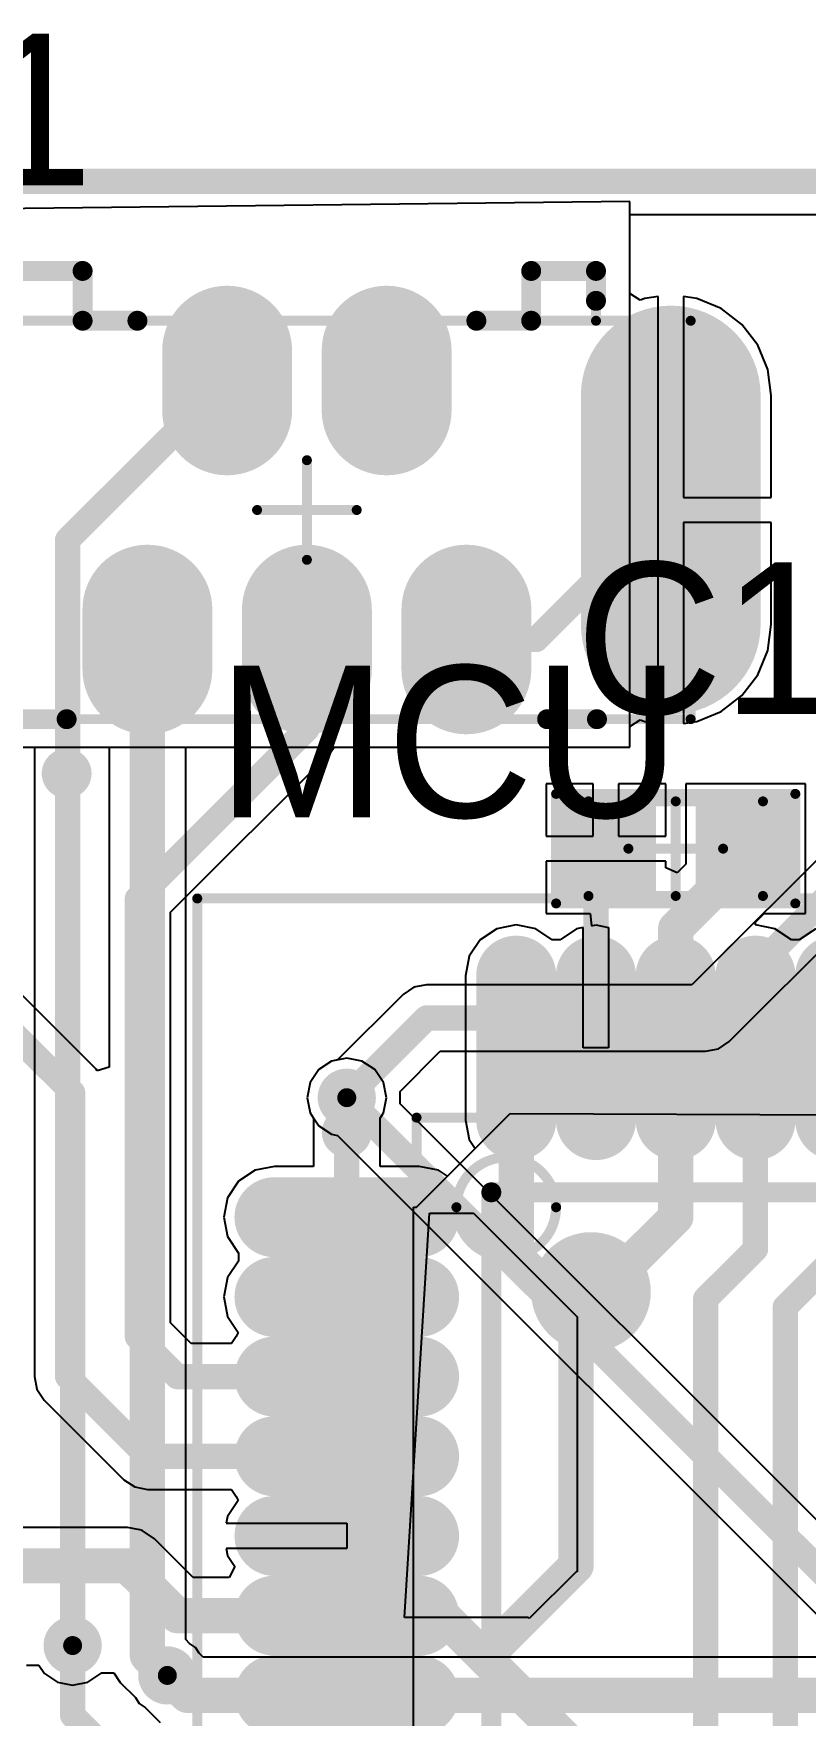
# Model space of a CAD drawing. Extents: x 2.14 to 5.34, y 1.83 to 4.04.
# Drawn here: x 3.215 to 3.52, y 3.161 to 3.826 of the extents above; entities that cross this region are included whole.
import ezdxf

# ---------------------------------------------------------------- set-up
doc = ezdxf.new("R2010")
doc.units = 0
for name, color, linetype in [('BOTTOMLAYER', 5, 'CONTINUOUS'), ('BOTTOMSOLDER', 6, 'CONTINUOUS'), ('KEEPOUTLAYER', 6, 'CONTINUOUS'), ('MECHANICAL13', 56, 'CONTINUOUS'), ('MECHANICAL15', 56, 'CONTINUOUS'), ('MULTILAYER', 9, 'CONTINUOUS'), ('PADHOLELAYER', 156, 'CONTINUOUS'), ('TOPLAYER', 1, 'CONTINUOUS'), ('TOPOVERLAY', 2, 'CONTINUOUS'), ('TOPPASTE', 8, 'CONTINUOUS'), ('TOPSOLDER', 216, 'CONTINUOUS'), ('VIAHOLELAYER', 16, 'CONTINUOUS')]:
    doc.layers.add(name, color=color, linetype=linetype)

msp = doc.modelspace()

# ---------------------------------------------------------------- linework, layer by layer
at = {"layer": 'BOTTOMLAYER'}
for p, q in [((3.450394, 3.723427), (3.450394, 3.75459)), ((3.450394, 3.75459), (3.959772, 3.75459)), ((3.454486, 3.720693), (3.450394, 3.723427)), ((3.456257, 3.721426), (3.454486, 3.720693)), ((3.461535, 3.722121), (3.456257, 3.721426)), ((3.461535, 3.637784), (3.461535, 3.722121)), ((3.476812, 3.721426), (3.471535, 3.722121)), ((3.471535, 3.722121), (3.471535, 3.642794)), ((3.486389, 3.717459), (3.476812, 3.721426)), ((3.494614, 3.711149), (3.486389, 3.717459)), ((3.500924, 3.702925), (3.494614, 3.711149)), ((3.504891, 3.693347), (3.500924, 3.702925)), ((3.506244, 3.68307), (3.504891, 3.693347)), ((3.506244, 3.642794), (3.506244, 3.68307)), ((3.471535, 3.642794), (3.506244, 3.642794)), ((3.461535, 3.553467), (3.461535, 3.637784)), ((3.506244, 3.632794), (3.471535, 3.632794)), ((3.471535, 3.632794), (3.471535, 3.553467)), ((3.506244, 3.592519), (3.506244, 3.632794)), ((3.624577, 3.599833), (3.474878, 3.450134)), ((3.504891, 3.582241), (3.506244, 3.592519)), ((3.489597, 3.427726), (3.639295, 3.577425)), ((3.500924, 3.572664), (3.504891, 3.582241)), ((3.494614, 3.56444), (3.500924, 3.572664)), ((3.486389, 3.558129), (3.494614, 3.56444)), ((3.476812, 3.554162), (3.486389, 3.558129)), ((3.450394, 3.552162), (3.454486, 3.554896)), ((3.450394, 3.544094), (3.450394, 3.552162)), ((3.454486, 3.554896), (3.456257, 3.554162)), ((3.456257, 3.554162), (3.461535, 3.553467)), ((3.471535, 3.553467), (3.476812, 3.554162)), ((3.188976, 3.544094), (3.244709, 3.544094)), ((3.244709, 3.544094), (3.244709, 3.417587)), ((3.274976, 3.191308), (3.274976, 3.544094)), ((3.274976, 3.544094), (3.450394, 3.544094)), ((3.239597, 3.416762), (3.190384, 3.465974)), ((3.370079, 3.450134), (3.365056, 3.449135)), ((3.474878, 3.450134), (3.370079, 3.450134)), ((3.360797, 3.446289), (3.334978, 3.42047)), ((3.365056, 3.449135), (3.360797, 3.446289)), ((3.359607, 3.407972), (3.375516, 3.423882)), ((3.375516, 3.423882), (3.480315, 3.423882)), ((3.480315, 3.423882), (3.485338, 3.424881)), ((3.485338, 3.424881), (3.489597, 3.427726)), ((3.489597, 3.427726), (3.489597, 3.427726)), ((3.489597, 3.427726), (3.489597, 3.427726)), ((3.24, 3.416158), (3.239597, 3.416762)), ((3.244709, 3.417587), (3.24, 3.416158)), ((3.327499, 3.416596), (3.324101, 3.41151)), ((3.332584, 3.419994), (3.327499, 3.416596)), ((3.334978, 3.42047), (3.332584, 3.419994)), ((3.324101, 3.41151), (3.322907, 3.405512)), ((3.322907, 3.405512), (3.324101, 3.399513)), ((3.359607, 3.403051), (3.359607, 3.407972)), ((3.324101, 3.399513), (3.327499, 3.394428)), ((3.550849, 3.211808), (3.359607, 3.403051)), ((3.327499, 3.394428), (3.332584, 3.39103)), ((3.332584, 3.39103), (3.334978, 3.390554)), ((3.334978, 3.390554), (3.532286, 3.193245)), ((3.276491, 3.189792), (3.274976, 3.191308)), ((3.278801, 3.188249), (3.276491, 3.189792)), ((3.280344, 3.18594), (3.278801, 3.188249)), ((3.281859, 3.184425), (3.280344, 3.18594)), ((3.37125, 3.184425), (3.281859, 3.184425)), ((3.371257, 3.184426), (3.37125, 3.184425)), ((3.371258, 3.184426), (3.371257, 3.184426)), ((3.393699, 3.184426), (3.371258, 3.184426)), ((3.393706, 3.184425), (3.393699, 3.184426)), ((3.393699, 3.184426), (3.393699, 3.184426)), ((3.531837, 3.184425), (3.393706, 3.184425)), ((3.212106, 3.18119), (3.217028, 3.18119)), ((3.217028, 3.18119), (3.219231, 3.177892)), ((3.219231, 3.177892), (3.224317, 3.174494)), ((3.236314, 3.174494), (3.241399, 3.177892)), ((3.241399, 3.177892), (3.241623, 3.178227)), ((3.241623, 3.178227), (3.246544, 3.178227)), ((3.246544, 3.178227), (3.249142, 3.174338)), ((3.224317, 3.174494), (3.230315, 3.173301)), ((3.230315, 3.173301), (3.236314, 3.174494)), ((3.249142, 3.174338), (3.249142, 3.174338)), ((3.249142, 3.174338), (3.249142, 3.174338)), ((3.249142, 3.174338), (3.249142, 3.174338)), ((3.249142, 3.174338), (3.249142, 3.174338)), ((3.249142, 3.174338), (3.255089, 3.168391)), ((3.255089, 3.168391), (3.256632, 3.166081)), ((3.256632, 3.166081), (3.258942, 3.164538)), ((3.258942, 3.164538), (3.264889, 3.158591))]:
    msp.add_line(p, q, dxfattribs=at)
for points, const_width in [([(3.291339, 3.700787), (3.291339, 3.677165)], 0.043307), ([(3.354331, 3.700787), (3.354331, 3.677165)], 0.043307), ([(3.466535, 3.68307), (3.466535, 3.592519)], 0.062992), ([(3.413386, 3.586614), (3.464567, 3.637795)], 0.01), ([(3.259843, 3.598425), (3.259843, 3.574803)], 0.043307), ([(3.322835, 3.598425), (3.322835, 3.574803)], 0.043307), ([(3.385827, 3.598425), (3.385827, 3.574803)], 0.043307), ([(3.259843, 3.185039), (3.259843, 3.586614)], 0.013937), ([(3.385827, 3.586614), (3.413386, 3.586614)], 0.01), ([(3.480315, 3.437008), (3.633858, 3.590551)], 0.01), ([(3.181102, 3.456693), (3.230315, 3.40748)], 0.01), ([(3.34252, 3.409449), (3.370079, 3.437008)], 0.01), ([(3.370079, 3.437008), (3.480315, 3.437008)], 0.01), ([(3.230315, 3.188976), (3.230315, 3.40748)], 0.01), ([(3.338583, 3.405512), (3.547244, 3.19685)], 0.01), ([(3.259843, 3.185039), (3.275591, 3.169291)], 0.013937), ([(3.27559, 3.169291), (3.393701, 3.169291)], 0.013937), ([(3.275591, 3.169291), (3.371256, 3.169291)], 0.013937), ([(3.371256, 3.169291), (3.371257, 3.169293)], 0.013937), ([(3.371257, 3.169293), (3.393699, 3.169293)], 0.013937), ([(3.393699, 3.169293), (3.393701, 3.169291)], 0.013937), ([(3.393701, 3.169291), (4.141732, 3.169291)], 0.013937)]:
    msp.add_lwpolyline(points, dxfattribs=dict(at, const_width=const_width))
for points, const_width in [([(3.280512, 3.700787, 1), (3.302165, 3.700787, 1)], 0.021653), ([(3.343504, 3.700787, 1), (3.365157, 3.700787, 1)], 0.021653), ([(3.450787, 3.68307, 1), (3.482283, 3.68307, 1)], 0.031496), ([(3.280512, 3.677165, 1), (3.302165, 3.677165, 1)], 0.021653), ([(3.343504, 3.677165, 1), (3.365157, 3.677165, 1)], 0.021653), ([(3.462067, 3.637795, 1), (3.467067, 3.637795, 1)], 0.005), ([(3.450787, 3.592519, 1), (3.482283, 3.592519, 1)], 0.031496), ([(3.249016, 3.598425, 1), (3.270669, 3.598425, 1)], 0.021653), ([(3.312008, 3.598425, 1), (3.333661, 3.598425, 1)], 0.021653), ([(3.375, 3.598425, 1), (3.396653, 3.598425, 1)], 0.021653), ([(3.249016, 3.574803, 1), (3.270669, 3.574803, 1)], 0.021653), ([(3.312008, 3.574803, 1), (3.333661, 3.574803, 1)], 0.021653), ([(3.375, 3.574803, 1), (3.396653, 3.574803, 1)], 0.021653), ([(3.256358, 3.586614, 1), (3.263327, 3.586614, 1)], 0.006968), ([(3.383327, 3.586614, 1), (3.388327, 3.586614, 1)], 0.005), ([(3.410886, 3.586614, 1), (3.415886, 3.586614, 1)], 0.005), ([(3.410886, 3.586614, 1), (3.415886, 3.586614, 1)], 0.005), ([(3.367579, 3.437008, 1), (3.372579, 3.437008, 1)], 0.005), ([(3.367579, 3.437008, 1), (3.372579, 3.437008, 1)], 0.005), ([(3.477815, 3.437008, 1), (3.482815, 3.437008, 1)], 0.005), ([(3.477815, 3.437008, 1), (3.482815, 3.437008, 1)], 0.005), ([(3.227815, 3.40748, 1), (3.232815, 3.40748, 1)], 0.005), ([(3.227815, 3.40748, 1), (3.232815, 3.40748, 1)], 0.005), ([(3.334833, 3.405512, 1), (3.342333, 3.405512, 1)], 0.0075), ([(3.336083, 3.405512, 1), (3.341083, 3.405512, 1)], 0.005), ([(3.34002, 3.409449, 1), (3.34502, 3.409449, 1)], 0.005), ([(3.226565, 3.188976, 1), (3.234065, 3.188976, 1)], 0.0075), ([(3.227815, 3.188976, 1), (3.232815, 3.188976, 1)], 0.005), ([(3.256358, 3.185039, 1), (3.263327, 3.185039, 1)], 0.006968), ([(3.256358, 3.185039, 1), (3.263327, 3.185039, 1)], 0.006968), ([(3.263966, 3.177165, 1), (3.271466, 3.177165, 1)], 0.0075), ([(3.272106, 3.169291, 1), (3.279075, 3.169291, 1)], 0.006968), ([(3.272106, 3.169291, 1), (3.279075, 3.169291, 1)], 0.006968), ([(3.272106, 3.169291, 1), (3.279075, 3.169291, 1)], 0.006968), ([(3.367772, 3.169291, 1), (3.37474, 3.169291, 1)], 0.006968), ([(3.367772, 3.169291, 1), (3.37474, 3.169291, 1)], 0.006968), ([(3.367773, 3.169293, 1), (3.374742, 3.169293, 1)], 0.006968), ([(3.367773, 3.169293, 1), (3.374742, 3.169293, 1)], 0.006968), ([(3.390215, 3.169293, 1), (3.397184, 3.169293, 1)], 0.006968), ([(3.390215, 3.169293, 1), (3.397184, 3.169293, 1)], 0.006968), ([(3.390217, 3.169291, 1), (3.397185, 3.169291, 1)], 0.006968), ([(3.390217, 3.169291, 1), (3.397185, 3.169291, 1)], 0.006968), ([(3.390217, 3.169291, 1), (3.397185, 3.169291, 1)], 0.006968)]:
    msp.add_lwpolyline(points, format="xyb", close=True, dxfattribs=dict(at, const_width=const_width))
at = {"layer": 'BOTTOMSOLDER'}
for points, const_width in [([(3.291339, 3.700787), (3.291339, 3.677165)], 0.051307), ([(3.354331, 3.700787), (3.354331, 3.677165)], 0.051307), ([(3.466535, 3.68307), (3.466535, 3.592519)], 0.070992), ([(3.259843, 3.598425), (3.259843, 3.574803)], 0.051307), ([(3.322835, 3.598425), (3.322835, 3.574803)], 0.051307), ([(3.385827, 3.598425), (3.385827, 3.574803)], 0.051307)]:
    msp.add_lwpolyline(points, dxfattribs=dict(at, const_width=const_width))
for points, const_width in [([(3.278512, 3.700787, 1), (3.304165, 3.700787, 1)], 0.025653), ([(3.341504, 3.700787, 1), (3.367157, 3.700787, 1)], 0.025653), ([(3.448787, 3.68307, 1), (3.484283, 3.68307, 1)], 0.035496), ([(3.278512, 3.677165, 1), (3.304165, 3.677165, 1)], 0.025653), ([(3.341504, 3.677165, 1), (3.367157, 3.677165, 1)], 0.025653), ([(3.247016, 3.598425, 1), (3.272669, 3.598425, 1)], 0.025653), ([(3.310008, 3.598425, 1), (3.335661, 3.598425, 1)], 0.025653), ([(3.373, 3.598425, 1), (3.398653, 3.598425, 1)], 0.025653), ([(3.448787, 3.592519, 1), (3.484283, 3.592519, 1)], 0.035496), ([(3.247016, 3.574803, 1), (3.272669, 3.574803, 1)], 0.025653), ([(3.310008, 3.574803, 1), (3.335661, 3.574803, 1)], 0.025653), ([(3.373, 3.574803, 1), (3.398653, 3.574803, 1)], 0.025653), ([(3.332833, 3.405512, 1), (3.344333, 3.405512, 1)], 0.0115), ([(3.224565, 3.188976, 1), (3.236065, 3.188976, 1)], 0.0115), ([(3.261967, 3.177165, 1), (3.273467, 3.177165, 1)], 0.0115)]:
    msp.add_lwpolyline(points, format="xyb", close=True, dxfattribs=dict(at, const_width=const_width))
at = {"layer": 'KEEPOUTLAYER', "const_width": 0.01}
msp.add_lwpolyline([(2.69685, 3.767716), (3.976378, 3.767716)], dxfattribs=at)
at = {"layer": 'MECHANICAL13', "const_width": 0.003937}
for points in [[(3.208661, 3.732284), (3.234253, 3.732284)], [(3.234253, 3.712598), (3.234253, 3.732284)], [(3.411417, 3.712598), (3.411417, 3.732284)], [(3.411417, 3.732284), (3.437009, 3.732284)], [(3.437009, 3.712598), (3.437009, 3.732284)], [(3.171261, 3.712598), (3.474409, 3.712598)], [(3.474409, 3.555118), (3.474409, 3.712598)], [(3.171261, 3.555118), (3.474409, 3.555118)], [(3.434056, 3.522637), (3.502952, 3.522637)], [(3.434056, 3.485237), (3.434056, 3.522637)], [(3.502952, 3.485237), (3.502952, 3.522637)], [(3.434056, 3.485237), (3.502952, 3.485237)], [(3.366141, 3.003937), (3.366141, 3.397637)], [(3.366141, 3.397637), (3.759843, 3.397637)]]:
    msp.add_lwpolyline(points, dxfattribs=at)
at = {"layer": 'MECHANICAL13'}
for points, const_width in [([(3.233268, 3.732284, 1), (3.235237, 3.732284, 1)], 0.001969), ([(3.233268, 3.732284, 1), (3.235237, 3.732284, 1)], 0.001969), ([(3.410432, 3.732284, 1), (3.412401, 3.732284, 1)], 0.001969), ([(3.410432, 3.732284, 1), (3.412401, 3.732284, 1)], 0.001969), ([(3.436024, 3.732284, 1), (3.437993, 3.732284, 1)], 0.001969), ([(3.436024, 3.732284, 1), (3.437993, 3.732284, 1)], 0.001969), ([(3.233268, 3.712598, 1), (3.235237, 3.712598, 1)], 0.001969), ([(3.410432, 3.712598, 1), (3.412401, 3.712598, 1)], 0.001969), ([(3.436024, 3.712598, 1), (3.437993, 3.712598, 1)], 0.001969), ([(3.473424, 3.712598, 1), (3.475393, 3.712598, 1)], 0.001969), ([(3.473424, 3.712598, 1), (3.475393, 3.712598, 1)], 0.001969), ([(3.473424, 3.555118, 1), (3.475393, 3.555118, 1)], 0.001969), ([(3.473424, 3.555118, 1), (3.475393, 3.555118, 1)], 0.001969), ([(3.433072, 3.522637, 1), (3.43504, 3.522637, 1)], 0.001969), ([(3.433072, 3.522637, 1), (3.43504, 3.522637, 1)], 0.001969), ([(3.501968, 3.522637, 1), (3.503936, 3.522637, 1)], 0.001969), ([(3.501968, 3.522637, 1), (3.503936, 3.522637, 1)], 0.001969), ([(3.433072, 3.485237, 1), (3.43504, 3.485237, 1)], 0.001969), ([(3.433072, 3.485237, 1), (3.43504, 3.485237, 1)], 0.001969), ([(3.501968, 3.485237, 1), (3.503936, 3.485237, 1)], 0.001969), ([(3.501968, 3.485237, 1), (3.503936, 3.485237, 1)], 0.001969), ([(3.365157, 3.397637, 1), (3.367125, 3.397637, 1)], 0.001969), ([(3.365157, 3.397637, 1), (3.367125, 3.397637, 1)], 0.001969), ([(3.42126, 3.362205, 1), (3.38189, 3.362205, 1)], 0.003937), ([(3.380906, 3.362205, 1), (3.382874, 3.362205, 1)], 0.001969), ([(3.420276, 3.362205, 1), (3.422244, 3.362205, 1)], 0.001969)]:
    msp.add_lwpolyline(points, format="xyb", close=True, dxfattribs=dict(at, const_width=const_width))
at = {"layer": 'MECHANICAL15', "const_width": 0.001969}
for points in [[(3.32185, 3.65748, 1), (3.323819, 3.65748, 1)], [(3.302164, 3.637796, 1), (3.304133, 3.637796, 1)], [(3.341536, 3.637796, 1), (3.343505, 3.637796, 1)], [(3.32185, 3.61811, 1), (3.323819, 3.61811, 1)], [(3.420276, 3.525591, 1), (3.422244, 3.525591, 1)], [(3.420276, 3.525591, 1), (3.422244, 3.525591, 1)], [(3.46752, 3.522637, 1), (3.469488, 3.522637, 1)], [(3.514764, 3.525591, 1), (3.516732, 3.525591, 1)], [(3.514764, 3.525591, 1), (3.516732, 3.525591, 1)], [(3.44882, 3.503937, 1), (3.450788, 3.503937, 1)], [(3.48622, 3.503937, 1), (3.488188, 3.503937, 1)], [(3.278543, 3.484251, 1), (3.280511, 3.484251, 1)], [(3.278543, 3.484251, 1), (3.280511, 3.484251, 1)], [(3.420276, 3.482283, 1), (3.422244, 3.482283, 1)], [(3.420276, 3.482283, 1), (3.422244, 3.482283, 1)], [(3.46752, 3.485237, 1), (3.469488, 3.485237, 1)], [(3.514764, 3.482283, 1), (3.516732, 3.482283, 1)], [(3.514764, 3.482283, 1), (3.516732, 3.482283, 1)]]:
    msp.add_lwpolyline(points, format="xyb", close=True, dxfattribs=at)
at = {"layer": 'MECHANICAL15', "const_width": 0.003937}
for points in [[(3.322835, 3.61811), (3.322835, 3.65748)], [(3.303149, 3.637796), (3.342521, 3.637796)], [(3.42126, 3.525591), (3.515748, 3.525591)], [(3.42126, 3.482283), (3.42126, 3.525591)], [(3.468504, 3.485237), (3.468504, 3.522637)], [(3.515748, 3.482283), (3.515748, 3.525591)], [(3.449804, 3.503937), (3.487204, 3.503937)], [(3.279527, 2.917323), (3.279527, 3.484251)], [(3.279527, 3.484251), (3.846457, 3.484251)], [(3.42126, 3.482283), (3.515748, 3.482283)]]:
    msp.add_lwpolyline(points, dxfattribs=at)
at = {"layer": 'MULTILAYER'}
for p, q in [((3.450394, 3.759668), (3.188976, 3.756693)), ((3.450394, 3.544094), (3.450394, 3.759668)), ((3.188976, 3.544094), (3.450394, 3.544094))]:
    msp.add_line(p, q, dxfattribs=at)
for points, const_width in [([(3.291339, 3.700787), (3.291339, 3.677165)], 0.043307), ([(3.466535, 3.68307), (3.466535, 3.592519)], 0.062992), ([(3.322835, 3.598425), (3.322835, 3.574803)], 0.043307)]:
    msp.add_lwpolyline(points, dxfattribs=dict(at, const_width=const_width))
for points, const_width in [([(3.280512, 3.700787, 1), (3.302165, 3.700787, 1)], 0.021653), ([(3.450787, 3.68307, 1), (3.482283, 3.68307, 1)], 0.031496), ([(3.280512, 3.677165, 1), (3.302165, 3.677165, 1)], 0.021653), ([(3.350394, 3.688976, 1), (3.358268, 3.688976, 1)], 0.007874), ([(3.450787, 3.592519, 1), (3.482283, 3.592519, 1)], 0.031496), ([(3.312008, 3.598425, 1), (3.333661, 3.598425, 1)], 0.021653), ([(3.312008, 3.574803, 1), (3.333661, 3.574803, 1)], 0.021653), ([(3.255906, 3.586614, 1), (3.26378, 3.586614, 1)], 0.007874), ([(3.38189, 3.586614, 1), (3.389764, 3.586614, 1)], 0.007874), ([(3.334833, 3.405512, 1), (3.342333, 3.405512, 1)], 0.0075), ([(3.226565, 3.188976, 1), (3.234065, 3.188976, 1)], 0.0075), ([(3.263966, 3.177165, 1), (3.271466, 3.177165, 1)], 0.0075)]:
    msp.add_lwpolyline(points, format="xyb", close=True, dxfattribs=dict(at, const_width=const_width))
at = {"layer": 'PADHOLELAYER'}
for points, const_width in [([(3.284449, 3.688976, 1), (3.298228, 3.688976, 1)], 0.01378), ([(3.347441, 3.688976, 1), (3.36122, 3.688976, 1)], 0.01378), ([(3.458169, 3.637794, 1), (3.474901, 3.637794, 1)], 0.016732), ([(3.252953, 3.586614, 1), (3.266732, 3.586614, 1)], 0.01378), ([(3.315945, 3.586614, 1), (3.329724, 3.586614, 1)], 0.01378), ([(3.378937, 3.586614, 1), (3.392716, 3.586614, 1)], 0.01378)]:
    msp.add_lwpolyline(points, format="xyb", close=True, dxfattribs=dict(at, const_width=const_width))
at = {"layer": 'TOPLAYER'}
for p, q in [((3.450394, 3.723427), (3.450394, 3.75459)), ((3.450394, 3.75459), (3.959772, 3.75459)), ((3.454486, 3.720693), (3.450394, 3.723427)), ((3.456257, 3.721426), (3.454486, 3.720693)), ((3.461535, 3.722121), (3.456257, 3.721426)), ((3.461535, 3.637784), (3.461535, 3.722121)), ((3.476812, 3.721426), (3.471535, 3.722121)), ((3.471535, 3.722121), (3.471535, 3.642794)), ((3.486389, 3.717459), (3.476812, 3.721426)), ((3.494614, 3.711149), (3.486389, 3.717459)), ((3.500924, 3.702925), (3.494614, 3.711149)), ((3.504891, 3.693347), (3.500924, 3.702925)), ((3.506244, 3.68307), (3.504891, 3.693347)), ((3.506244, 3.642794), (3.506244, 3.68307)), ((3.471535, 3.642794), (3.506244, 3.642794)), ((3.461535, 3.553467), (3.461535, 3.637784)), ((3.506244, 3.632794), (3.471535, 3.632794)), ((3.471535, 3.632794), (3.471535, 3.553467)), ((3.506244, 3.592519), (3.506244, 3.632794)), ((3.504891, 3.582241), (3.506244, 3.592519)), ((3.500924, 3.572664), (3.504891, 3.582241)), ((3.494614, 3.56444), (3.500924, 3.572664)), ((3.486389, 3.558129), (3.494614, 3.56444)), ((3.476812, 3.554162), (3.486389, 3.558129)), ((3.450394, 3.552162), (3.454486, 3.554896)), ((3.450394, 3.544094), (3.450394, 3.552162)), ((3.454486, 3.554896), (3.456257, 3.554162)), ((3.456257, 3.554162), (3.461535, 3.553467)), ((3.471535, 3.553467), (3.476812, 3.554162)), ((3.188976, 3.544094), (3.21522, 3.544094)), ((3.21522, 3.544094), (3.21522, 3.295275)), ((3.332116, 3.541899), (3.333583, 3.544094)), ((3.333583, 3.544094), (3.450394, 3.544094)), ((3.269032, 3.478815), (3.332116, 3.541899)), ((3.435944, 3.529527), (3.417322, 3.529527)), ((3.417322, 3.529527), (3.417322, 3.508937)), ((3.435944, 3.508937), (3.435944, 3.529527)), ((3.464566, 3.529527), (3.445944, 3.529527)), ((3.445944, 3.529527), (3.445944, 3.508937)), ((3.464566, 3.508937), (3.464566, 3.529527)), ((3.519684, 3.529527), (3.47244, 3.529527)), ((3.47244, 3.529527), (3.47244, 3.497779)), ((3.519684, 3.478346), (3.519684, 3.529527)), ((3.417322, 3.508937), (3.435944, 3.508937)), ((3.445944, 3.508937), (3.464566, 3.508937)), ((3.464566, 3.498937), (3.417322, 3.498937)), ((3.417322, 3.498937), (3.417322, 3.478346)), ((3.464566, 3.496335), (3.464566, 3.498937)), ((3.469113, 3.494451), (3.464566, 3.496335)), ((3.47244, 3.497779), (3.469113, 3.494451)), ((3.269032, 3.31646), (3.269032, 3.478815)), ((3.417322, 3.478346), (3.434703, 3.478346)), ((3.434703, 3.478346), (3.435185, 3.473451)), ((3.499999, 3.474867), (3.503479, 3.478346)), ((3.503479, 3.478346), (3.519684, 3.478346)), ((3.39783, 3.472284), (3.391319, 3.467933)), ((3.405511, 3.473811), (3.39783, 3.472284)), ((3.413192, 3.472284), (3.405511, 3.473811)), ((3.419703, 3.467933), (3.413192, 3.472284)), ((3.429326, 3.472284), (3.422815, 3.467933)), ((3.432007, 3.472817), (3.429326, 3.472284)), ((3.432007, 3.425187), (3.432007, 3.472817)), ((3.435185, 3.473451), (3.437007, 3.473813)), ((3.437007, 3.473813), (3.442007, 3.472819)), ((3.442007, 3.472819), (3.442007, 3.425187)), ((3.499999, 3.473811), (3.499999, 3.474867)), ((3.50768, 3.472284), (3.499999, 3.473811)), ((3.514191, 3.467933), (3.50768, 3.472284)), ((3.523816, 3.472284), (3.517305, 3.467933)), ((3.391319, 3.467933), (3.386968, 3.461421)), ((3.422815, 3.467933), (3.419703, 3.467933)), ((3.517305, 3.467933), (3.514191, 3.467933)), ((3.386968, 3.461421), (3.38544, 3.453741)), ((3.38544, 3.453741), (3.38544, 3.396654)), ((3.442007, 3.425187), (3.432007, 3.425187)), ((3.327499, 3.416596), (3.324101, 3.41151)), ((3.332584, 3.419994), (3.327499, 3.416596)), ((3.338583, 3.421187), (3.332584, 3.419994)), ((3.344581, 3.419994), (3.338583, 3.421187)), ((3.349667, 3.416596), (3.344581, 3.419994)), ((3.353065, 3.41151), (3.349667, 3.416596)), ((3.324101, 3.41151), (3.322907, 3.405512)), ((3.354258, 3.405512), (3.353065, 3.41151)), ((3.322907, 3.405512), (3.324101, 3.399513)), ((3.353065, 3.399513), (3.354258, 3.405512)), ((3.324101, 3.399513), (3.325457, 3.397484)), ((3.325457, 3.397484), (3.325457, 3.378338)), ((3.351709, 3.397484), (3.353065, 3.399513)), ((3.351709, 3.378338), (3.351709, 3.397484)), ((3.366142, 3.362205), (3.40315, 3.399212)), ((3.38544, 3.396654), (3.386968, 3.388973)), ((3.40315, 3.399212), (3.721654, 3.398031)), ((3.389348, 3.385411), (3.378368, 3.374431)), ((3.386968, 3.388973), (3.389348, 3.385411)), ((3.302359, 3.37681), (3.295848, 3.372459)), ((3.31004, 3.378338), (3.302359, 3.37681)), ((3.325457, 3.378338), (3.31004, 3.378338)), ((3.367126, 3.378338), (3.351709, 3.378338)), ((3.374807, 3.37681), (3.367126, 3.378338)), ((3.378368, 3.374431), (3.374807, 3.37681)), ((3.295848, 3.372459), (3.291497, 3.365948)), ((3.291497, 3.365948), (3.289969, 3.358267)), ((3.289969, 3.358267), (3.291497, 3.350587)), ((3.361417, 3.2), (3.37126, 3.359842)), ((3.364961, 3.04252), (3.364961, 3.362205)), ((3.364961, 3.362205), (3.366142, 3.362205)), ((3.37126, 3.359842), (3.388583, 3.359842)), ((3.388583, 3.359842), (3.429528, 3.318898)), ((3.291497, 3.350587), (3.295848, 3.344075)), ((3.295848, 3.344075), (3.295848, 3.340963)), ((3.295848, 3.340963), (3.291497, 3.334452)), ((3.291497, 3.334452), (3.289969, 3.326771)), ((3.289969, 3.326771), (3.291497, 3.319091)), ((3.291497, 3.319091), (3.295739, 3.312742)), ((3.429528, 3.318898), (3.429528, 3.21811)), ((3.27709, 3.308402), (3.269032, 3.31646)), ((3.29487, 3.311116), (3.293056, 3.308402)), ((3.295739, 3.312742), (3.29487, 3.311116)), ((3.293056, 3.308402), (3.27709, 3.308402)), ((3.21522, 3.295275), (3.216219, 3.290252)), ((3.216219, 3.290252), (3.219065, 3.285994)), ((3.219065, 3.285994), (3.219065, 3.285994)), ((3.219065, 3.285994), (3.219065, 3.285994)), ((3.219065, 3.285994), (3.250561, 3.254498)), ((3.250561, 3.254498), (3.254819, 3.251652)), ((3.254819, 3.251652), (3.259843, 3.250653)), ((3.259843, 3.250653), (3.293056, 3.250653)), ((3.293056, 3.250653), (3.294872, 3.247936)), ((3.295739, 3.246313), (3.291497, 3.239964)), ((3.294872, 3.247936), (3.295739, 3.246313)), ((3.291497, 3.239964), (3.290964, 3.237283)), ((3.290964, 3.237283), (3.338593, 3.237283)), ((3.338593, 3.237283), (3.338593, 3.227283)), ((3.251968, 3.235606), (3.179497, 3.235606)), ((3.256799, 3.234645), (3.251968, 3.235606)), ((3.251968, 3.235606), (3.251968, 3.235606)), ((3.25776, 3.234454), (3.256799, 3.234645)), ((3.262669, 3.231173), (3.25776, 3.234454)), ((3.277922, 3.215921), (3.262669, 3.231173)), ((3.338593, 3.227283), (3.290964, 3.227283)), ((3.290964, 3.227283), (3.291497, 3.224603)), ((3.291497, 3.224603), (3.294398, 3.220261)), ((3.294398, 3.220261), (3.292078, 3.215921)), ((3.429134, 3.21811), (3.41063, 3.199606)), ((3.429528, 3.21811), (3.429134, 3.21811)), ((3.292078, 3.215921), (3.277922, 3.215921)), ((3.410236, 3.2), (3.361417, 3.2)), ((3.41063, 3.199606), (3.410236, 3.2))]:
    msp.add_line(p, q, dxfattribs=at)
for points, const_width in [([(3.291339, 3.700787), (3.291339, 3.677165)], 0.043307), ([(3.466535, 3.68307), (3.466535, 3.592519)], 0.062992), ([(3.228346, 3.625984), (3.291339, 3.688976)], 0.01), ([(3.228346, 3.295275), (3.228346, 3.625984)], 0.01), ([(3.322835, 3.598425), (3.322835, 3.574803)], 0.043307), ([(3.322835, 3.551181), (3.322835, 3.586614)], 0.01), ([(3.255905, 3.484252), (3.322835, 3.551181)], 0.01), ([(3.437007, 3.51181), (3.440945, 3.515748)], 0.01), ([(3.437007, 3.425197), (3.437007, 3.51181)], 0.01), ([(3.496063, 3.5), (3.496063, 3.507874)], 0.013937), ([(3.468503, 3.47244), (3.496063, 3.5)], 0.013937), ([(3.255905, 3.311024), (3.255905, 3.484252)], 0.01), ([(3.468503, 3.425197), (3.468503, 3.47244)], 0.013937), ([(3.405511, 3.453741), (3.405511, 3.396654)], 0.023622), ([(3.437007, 3.453741), (3.437007, 3.396654)], 0.023622), ([(3.468503, 3.453741), (3.468503, 3.396654)], 0.023622), ([(3.499999, 3.453741), (3.499999, 3.396654)], 0.023622), ([(3.405511, 3.34252), (3.405511, 3.425197)], 0.013937), ([(3.468503, 3.358267), (3.468503, 3.425197)], 0.013937), ([(3.499999, 3.345668), (3.499999, 3.425197)], 0.01), ([(3.338583, 3.362205), (3.338583, 3.405512)], 0.01), ([(3.31004, 3.358267), (3.367126, 3.358267)], 0.023622), ([(3.429134, 3.318898), (3.468503, 3.358267)], 0.013937), ([(3.480315, 3.325984), (3.499999, 3.345668)], 0.01), ([(3.405511, 3.34252), (3.429134, 3.318898)], 0.013937), ([(3.511811, 3.322834), (3.530709, 3.341732)], 0.01), ([(3.31004, 3.326771), (3.367126, 3.326771)], 0.023622), ([(3.480315, 3.145275), (3.480315, 3.325984)], 0.01), ([(3.429134, 3.220472), (3.429134, 3.318898)], 0.013937), ([(3.511811, 3.145668), (3.511811, 3.322834)], 0.01), ([(3.255905, 3.311024), (3.271654, 3.295275)], 0.01), ([(3.31004, 3.295275), (3.367126, 3.295275)], 0.023622), ([(3.228346, 3.295275), (3.259843, 3.263779)], 0.01), ([(3.271654, 3.295275), (3.334646, 3.295275)], 0.01), ([(3.31004, 3.263779), (3.367126, 3.263779)], 0.023622), ([(3.259843, 3.263779), (3.34252, 3.263779)], 0.01), ([(3.31004, 3.232283), (3.367126, 3.232283)], 0.023622), ([(3.173228, 3.220472), (3.251968, 3.220472)], 0.013937), ([(3.251968, 3.220472), (3.271654, 3.200787)], 0.013937), ([(3.393701, 3.185039), (3.429134, 3.220472)], 0.013937), ([(3.31004, 3.200787), (3.367126, 3.200787)], 0.023622), ([(3.271654, 3.200787), (3.338583, 3.200787)], 0.013937), ([(3.338583, 3.200787), (3.376378, 3.200787)], 0.013937), ([(3.376378, 3.200787), (3.504134, 3.073031)], 0.013937), ([(3.230315, 3.161417), (3.230315, 3.188976)], 0.01), ([(3.267717, 3.177165), (3.275591, 3.169291)], 0.013937), ([(3.31004, 3.169291), (3.367126, 3.169291)], 0.023622), ([(3.275591, 3.169291), (3.371256, 3.169291)], 0.013937), ([(3.338583, 3.169291), (3.371969, 3.169291)], 0.013937), ([(3.371256, 3.169291), (3.371257, 3.169293)], 0.013937), ([(3.371257, 3.169293), (3.371969, 3.169293)], 0.013937), ([(3.371969, 3.169291), (3.371969, 3.169293)], 0.013937), ([(3.230315, 3.161417), (3.253937, 3.137795)], 0.01)]:
    msp.add_lwpolyline(points, dxfattribs=dict(at, const_width=const_width))
for points, const_width in [([(3.280512, 3.700787, 1), (3.302165, 3.700787, 1)], 0.021653), ([(3.450787, 3.68307, 1), (3.482283, 3.68307, 1)], 0.031496), ([(3.280512, 3.677165, 1), (3.302165, 3.677165, 1)], 0.021653), ([(3.350394, 3.688976, 1), (3.358268, 3.688976, 1)], 0.007874), ([(3.288839, 3.688976, 1), (3.293839, 3.688976, 1)], 0.005), ([(3.225846, 3.625984, 1), (3.230847, 3.625984, 1)], 0.005), ([(3.225846, 3.625984, 1), (3.230847, 3.625984, 1)], 0.005), ([(3.450787, 3.592519, 1), (3.482283, 3.592519, 1)], 0.031496), ([(3.312008, 3.598425, 1), (3.333661, 3.598425, 1)], 0.021653), ([(3.312008, 3.574803, 1), (3.333661, 3.574803, 1)], 0.021653), ([(3.255906, 3.586614, 1), (3.26378, 3.586614, 1)], 0.007874), ([(3.320335, 3.586614, 1), (3.325335, 3.586614, 1)], 0.005), ([(3.38189, 3.586614, 1), (3.389764, 3.586614, 1)], 0.007874), ([(3.320335, 3.551181, 1), (3.325335, 3.551181, 1)], 0.005), ([(3.320335, 3.551181, 1), (3.325335, 3.551181, 1)], 0.005), ([(3.434507, 3.51181, 1), (3.439507, 3.51181, 1)], 0.005), ([(3.434507, 3.51181, 1), (3.439507, 3.51181, 1)], 0.005), ([(3.438445, 3.515748, 1), (3.443445, 3.515748, 1)], 0.005), ([(3.492579, 3.507874, 1), (3.499547, 3.507874, 1)], 0.006968), ([(3.492579, 3.5, 1), (3.499547, 3.5, 1)], 0.006968), ([(3.492579, 3.5, 1), (3.499547, 3.5, 1)], 0.006968), ([(3.253405, 3.484252, 1), (3.258405, 3.484252, 1)], 0.005), ([(3.253405, 3.484252, 1), (3.258405, 3.484252, 1)], 0.005), ([(3.465019, 3.47244, 1), (3.471987, 3.47244, 1)], 0.006968), ([(3.465019, 3.47244, 1), (3.471987, 3.47244, 1)], 0.006968), ([(3.399606, 3.453741, 1), (3.411417, 3.453741, 1)], 0.011811), ([(3.431102, 3.453741, 1), (3.442913, 3.453741, 1)], 0.011811), ([(3.462598, 3.453741, 1), (3.474409, 3.453741, 1)], 0.011811), ([(3.494094, 3.453741, 1), (3.505905, 3.453741, 1)], 0.011811), ([(3.402027, 3.425197, 1), (3.408995, 3.425197, 1)], 0.006968), ([(3.434507, 3.425197, 1), (3.439507, 3.425197, 1)], 0.005), ([(3.465019, 3.425197, 1), (3.471987, 3.425197, 1)], 0.006968), ([(3.465019, 3.425197, 1), (3.471987, 3.425197, 1)], 0.006968), ([(3.497499, 3.425197, 1), (3.502499, 3.425197, 1)], 0.005), ([(3.334833, 3.405512, 1), (3.342333, 3.405512, 1)], 0.0075), ([(3.336083, 3.405512, 1), (3.341083, 3.405512, 1)], 0.005), ([(3.399606, 3.396654, 1), (3.411417, 3.396654, 1)], 0.011811), ([(3.431102, 3.396654, 1), (3.442913, 3.396654, 1)], 0.011811), ([(3.462598, 3.396654, 1), (3.474409, 3.396654, 1)], 0.011811), ([(3.494094, 3.396654, 1), (3.505905, 3.396654, 1)], 0.011811), ([(3.304134, 3.358267, 1), (3.315945, 3.358267, 1)], 0.011811), ([(3.361221, 3.358267, 1), (3.373032, 3.358267, 1)], 0.011811), ([(3.336083, 3.362205, 1), (3.341083, 3.362205, 1)], 0.005), ([(3.465019, 3.358267, 1), (3.471987, 3.358267, 1)], 0.006968), ([(3.465019, 3.358267, 1), (3.471987, 3.358267, 1)], 0.006968), ([(3.497499, 3.345668, 1), (3.502499, 3.345668, 1)], 0.005), ([(3.497499, 3.345668, 1), (3.502499, 3.345668, 1)], 0.005), ([(3.402027, 3.34252, 1), (3.408995, 3.34252, 1)], 0.006968), ([(3.402027, 3.34252, 1), (3.408995, 3.34252, 1)], 0.006968), ([(3.304134, 3.326771, 1), (3.315945, 3.326771, 1)], 0.011811), ([(3.361221, 3.326771, 1), (3.373032, 3.326771, 1)], 0.011811), ([(3.477815, 3.325984, 1), (3.482815, 3.325984, 1)], 0.005), ([(3.477815, 3.325984, 1), (3.482815, 3.325984, 1)], 0.005), ([(3.42565, 3.318898, 1), (3.432618, 3.318898, 1)], 0.006968), ([(3.42565, 3.318898, 1), (3.432618, 3.318898, 1)], 0.006968), ([(3.42565, 3.318898, 1), (3.432618, 3.318898, 1)], 0.006968), ([(3.509311, 3.322834, 1), (3.514311, 3.322834, 1)], 0.005), ([(3.509311, 3.322834, 1), (3.514311, 3.322834, 1)], 0.005), ([(3.253405, 3.311024, 1), (3.258405, 3.311024, 1)], 0.005), ([(3.253405, 3.311024, 1), (3.258405, 3.311024, 1)], 0.005), ([(3.304134, 3.295275, 1), (3.315945, 3.295275, 1)], 0.011811), ([(3.361221, 3.295275, 1), (3.373032, 3.295275, 1)], 0.011811), ([(3.225846, 3.295275, 1), (3.230847, 3.295275, 1)], 0.005), ([(3.225846, 3.295275, 1), (3.230847, 3.295275, 1)], 0.005), ([(3.269153, 3.295275, 1), (3.274154, 3.295275, 1)], 0.005), ([(3.269153, 3.295275, 1), (3.274154, 3.295275, 1)], 0.005), ([(3.332146, 3.295275, 1), (3.337146, 3.295275, 1)], 0.005), ([(3.304134, 3.263779, 1), (3.315945, 3.263779, 1)], 0.011811), ([(3.361221, 3.263779, 1), (3.373032, 3.263779, 1)], 0.011811), ([(3.257343, 3.263779, 1), (3.262343, 3.263779, 1)], 0.005), ([(3.257343, 3.263779, 1), (3.262343, 3.263779, 1)], 0.005), ([(3.34002, 3.263779, 1), (3.34502, 3.263779, 1)], 0.005), ([(3.304134, 3.232283, 1), (3.315945, 3.232283, 1)], 0.011811), ([(3.361221, 3.232283, 1), (3.373032, 3.232283, 1)], 0.011811), ([(3.248484, 3.220472, 1), (3.255453, 3.220472, 1)], 0.006968), ([(3.248484, 3.220472, 1), (3.255453, 3.220472, 1)], 0.006968), ([(3.42565, 3.220472, 1), (3.432618, 3.220472, 1)], 0.006968), ([(3.42565, 3.220472, 1), (3.432618, 3.220472, 1)], 0.006968), ([(3.304134, 3.200787, 1), (3.315945, 3.200787, 1)], 0.011811), ([(3.361221, 3.200787, 1), (3.373032, 3.200787, 1)], 0.011811), ([(3.268169, 3.200787, 1), (3.275138, 3.200787, 1)], 0.006968), ([(3.268169, 3.200787, 1), (3.275138, 3.200787, 1)], 0.006968), ([(3.335099, 3.200787, 1), (3.342067, 3.200787, 1)], 0.006968), ([(3.335099, 3.200787, 1), (3.342067, 3.200787, 1)], 0.006968), ([(3.372894, 3.200787, 1), (3.379862, 3.200787, 1)], 0.006968), ([(3.372894, 3.200787, 1), (3.379862, 3.200787, 1)], 0.006968), ([(3.226565, 3.188976, 1), (3.234065, 3.188976, 1)], 0.0075), ([(3.227815, 3.188976, 1), (3.232815, 3.188976, 1)], 0.005), ([(3.390217, 3.185039, 1), (3.397185, 3.185039, 1)], 0.006968), ([(3.263966, 3.177165, 1), (3.271466, 3.177165, 1)], 0.0075), ([(3.264232, 3.177165, 1), (3.271201, 3.177165, 1)], 0.006968), ([(3.304134, 3.169291, 1), (3.315945, 3.169291, 1)], 0.011811), ([(3.361221, 3.169291, 1), (3.373032, 3.169291, 1)], 0.011811), ([(3.272106, 3.169291, 1), (3.279075, 3.169291, 1)], 0.006968), ([(3.272106, 3.169291, 1), (3.279075, 3.169291, 1)], 0.006968), ([(3.335099, 3.169291, 1), (3.342067, 3.169291, 1)], 0.006968), ([(3.367772, 3.169291, 1), (3.37474, 3.169291, 1)], 0.006968), ([(3.367772, 3.169291, 1), (3.37474, 3.169291, 1)], 0.006968), ([(3.367773, 3.169293, 1), (3.374742, 3.169293, 1)], 0.006968), ([(3.367773, 3.169293, 1), (3.374742, 3.169293, 1)], 0.006968), ([(3.368485, 3.169293, 1), (3.375453, 3.169293, 1)], 0.006968), ([(3.368485, 3.169293, 1), (3.375453, 3.169293, 1)], 0.006968), ([(3.368485, 3.169291, 1), (3.375453, 3.169291, 1)], 0.006968), ([(3.368485, 3.169291, 1), (3.375453, 3.169291, 1)], 0.006968), ([(3.227815, 3.161417, 1), (3.232815, 3.161417, 1)], 0.005), ([(3.227815, 3.161417, 1), (3.232815, 3.161417, 1)], 0.005)]:
    msp.add_lwpolyline(points, format="xyb", close=True, dxfattribs=dict(at, const_width=const_width))
for points in [[(3.425196, 3.521653), (3.425196, 3.48622), (3.456692, 3.521653), (3.456692, 3.48622)], [(3.480314, 3.521653), (3.480314, 3.48622), (3.51181, 3.521653), (3.51181, 3.48622)]]:
    msp.add_solid(points, dxfattribs=at)
at = {"layer": 'TOPOVERLAY', "const_width": 0.007874}
for points in [[(3.208661, 3.732284), (3.234253, 3.732284)], [(3.234253, 3.712598), (3.234253, 3.732284)], [(3.411417, 3.712598), (3.411417, 3.732284)], [(3.411417, 3.732284), (3.437009, 3.732284)], [(3.437009, 3.720472), (3.437009, 3.732284)], [(3.234253, 3.712598), (3.255905, 3.712598)], [(3.389765, 3.712598), (3.411417, 3.712598)], [(3.208269, 3.555118), (3.227953, 3.555118)], [(3.417717, 3.555118), (3.437401, 3.555118)], [(3.395669, 3.033465), (3.395669, 3.368109)], [(3.395669, 3.368109), (3.730315, 3.368109)]]:
    msp.add_lwpolyline(points, dxfattribs=at)
at = {"layer": 'TOPOVERLAY'}
for points, const_width in [([(3.232284, 3.732284, 1), (3.236221, 3.732284, 1)], 0.003937), ([(3.232284, 3.732284, 1), (3.236221, 3.732284, 1)], 0.003937), ([(3.409448, 3.732284, 1), (3.413385, 3.732284, 1)], 0.003937), ([(3.409448, 3.732284, 1), (3.413385, 3.732284, 1)], 0.003937), ([(3.43504, 3.732284, 1), (3.438977, 3.732284, 1)], 0.003937), ([(3.43504, 3.732284, 1), (3.438977, 3.732284, 1)], 0.003937), ([(3.43504, 3.720472, 1), (3.438977, 3.720472, 1)], 0.003937), ([(3.232284, 3.712598, 1), (3.236221, 3.712598, 1)], 0.003937), ([(3.232284, 3.712598, 1), (3.236221, 3.712598, 1)], 0.003937), ([(3.253936, 3.712598, 1), (3.257873, 3.712598, 1)], 0.003937), ([(3.387796, 3.712598, 1), (3.391733, 3.712598, 1)], 0.003937), ([(3.409448, 3.712598, 1), (3.413385, 3.712598, 1)], 0.003937), ([(3.409448, 3.712598, 1), (3.413385, 3.712598, 1)], 0.003937), ([(3.225984, 3.555118, 1), (3.229921, 3.555118, 1)], 0.003937), ([(3.415748, 3.555118, 1), (3.419685, 3.555118, 1)], 0.003937), ([(3.435432, 3.555118, 1), (3.439369, 3.555118, 1)], 0.003937), ([(3.232874, 3.533661, 1), (3.223031, 3.533661, 1)], 0.009843), ([(3.220571, 3.533661, 1), (3.225492, 3.533661, 1)], 0.004921), ([(3.230413, 3.533661, 1), (3.235335, 3.533661, 1)], 0.004921), ([(3.343504, 3.391732, 1), (3.333661, 3.391732, 1)], 0.009843), ([(3.331201, 3.391732, 1), (3.336122, 3.391732, 1)], 0.004921), ([(3.341043, 3.391732, 1), (3.345965, 3.391732, 1)], 0.004921), ([(3.393701, 3.368109, 1), (3.397638, 3.368109, 1)], 0.003937), ([(3.393701, 3.368109, 1), (3.397638, 3.368109, 1)], 0.003937), ([(3.44685, 3.32874, 1), (3.423228, 3.32874, 1)], 0.023622), ([(3.417323, 3.32874, 1), (3.429134, 3.32874, 1)], 0.011811), ([(3.440945, 3.32874, 1), (3.452756, 3.32874, 1)], 0.011811)]:
    msp.add_lwpolyline(points, format="xyb", close=True, dxfattribs=dict(at, const_width=const_width))
at = {"layer": 'TOPPASTE', "const_width": 0.023622}
for points in [[(3.405511, 3.453741), (3.405511, 3.396654)], [(3.437007, 3.453741), (3.437007, 3.396654)], [(3.468503, 3.453741), (3.468503, 3.396654)], [(3.499999, 3.453741), (3.499999, 3.396654)], [(3.31004, 3.358267), (3.367126, 3.358267)], [(3.31004, 3.326771), (3.367126, 3.326771)], [(3.31004, 3.295275), (3.367126, 3.295275)], [(3.31004, 3.263779), (3.367126, 3.263779)], [(3.31004, 3.232283), (3.367126, 3.232283)], [(3.31004, 3.200787), (3.367126, 3.200787)], [(3.31004, 3.169291), (3.367126, 3.169291)]]:
    msp.add_lwpolyline(points, dxfattribs=at)
at = {"layer": 'TOPPASTE', "const_width": 0.011811}
for points in [[(3.399606, 3.453741, 1), (3.411417, 3.453741, 1)], [(3.431102, 3.453741, 1), (3.442913, 3.453741, 1)], [(3.462598, 3.453741, 1), (3.474409, 3.453741, 1)], [(3.494094, 3.453741, 1), (3.505905, 3.453741, 1)], [(3.399606, 3.396654, 1), (3.411417, 3.396654, 1)], [(3.431102, 3.396654, 1), (3.442913, 3.396654, 1)], [(3.462598, 3.396654, 1), (3.474409, 3.396654, 1)], [(3.494094, 3.396654, 1), (3.505905, 3.396654, 1)], [(3.304134, 3.358267, 1), (3.315945, 3.358267, 1)], [(3.361221, 3.358267, 1), (3.373032, 3.358267, 1)], [(3.304134, 3.326771, 1), (3.315945, 3.326771, 1)], [(3.361221, 3.326771, 1), (3.373032, 3.326771, 1)], [(3.304134, 3.295275, 1), (3.315945, 3.295275, 1)], [(3.361221, 3.295275, 1), (3.373032, 3.295275, 1)], [(3.304134, 3.263779, 1), (3.315945, 3.263779, 1)], [(3.361221, 3.263779, 1), (3.373032, 3.263779, 1)], [(3.304134, 3.232283, 1), (3.315945, 3.232283, 1)], [(3.361221, 3.232283, 1), (3.373032, 3.232283, 1)], [(3.304134, 3.200787, 1), (3.315945, 3.200787, 1)], [(3.361221, 3.200787, 1), (3.373032, 3.200787, 1)], [(3.304134, 3.169291, 1), (3.315945, 3.169291, 1)], [(3.361221, 3.169291, 1), (3.373032, 3.169291, 1)]]:
    msp.add_lwpolyline(points, format="xyb", close=True, dxfattribs=at)
at = {"layer": 'TOPPASTE'}
for points in [[(3.425196, 3.521653), (3.425196, 3.48622), (3.456692, 3.521653), (3.456692, 3.48622)], [(3.480314, 3.521653), (3.480314, 3.48622), (3.51181, 3.521653), (3.51181, 3.48622)]]:
    msp.add_solid(points, dxfattribs=at)
at = {"layer": 'TOPSOLDER'}
for points, const_width in [([(3.291339, 3.700787), (3.291339, 3.677165)], 0.051307), ([(3.466535, 3.68307), (3.466535, 3.592519)], 0.070992), ([(3.322835, 3.598425), (3.322835, 3.574803)], 0.051307), ([(3.405511, 3.453741), (3.405511, 3.396654)], 0.031622), ([(3.437007, 3.453741), (3.437007, 3.396654)], 0.031622), ([(3.468503, 3.453741), (3.468503, 3.396654)], 0.031622), ([(3.499999, 3.453741), (3.499999, 3.396654)], 0.031622), ([(3.531497, 3.453741), (3.531497, 3.396654)], 0.031622), ([(3.31004, 3.358267), (3.367126, 3.358267)], 0.031622), ([(3.31004, 3.326771), (3.367126, 3.326771)], 0.031622), ([(3.31004, 3.295275), (3.367126, 3.295275)], 0.031622), ([(3.31004, 3.263779), (3.367126, 3.263779)], 0.031622), ([(3.31004, 3.232283), (3.367126, 3.232283)], 0.031622), ([(3.31004, 3.200787), (3.367126, 3.200787)], 0.031622), ([(3.31004, 3.169291), (3.367126, 3.169291)], 0.031622)]:
    msp.add_lwpolyline(points, dxfattribs=dict(at, const_width=const_width))
for points, const_width in [([(3.278512, 3.700787, 1), (3.304165, 3.700787, 1)], 0.025653), ([(3.448787, 3.68307, 1), (3.484283, 3.68307, 1)], 0.035496), ([(3.278512, 3.677165, 1), (3.304165, 3.677165, 1)], 0.025653), ([(3.348394, 3.688976, 1), (3.360268, 3.688976, 1)], 0.011874), ([(3.310008, 3.598425, 1), (3.335661, 3.598425, 1)], 0.025653), ([(3.448787, 3.592519, 1), (3.484283, 3.592519, 1)], 0.035496), ([(3.253906, 3.586614, 1), (3.26578, 3.586614, 1)], 0.011874), ([(3.310008, 3.574803, 1), (3.335661, 3.574803, 1)], 0.025653), ([(3.37989, 3.586614, 1), (3.391764, 3.586614, 1)], 0.011874), ([(3.397606, 3.453741, 1), (3.413417, 3.453741, 1)], 0.015811), ([(3.429102, 3.453741, 1), (3.444913, 3.453741, 1)], 0.015811), ([(3.460598, 3.453741, 1), (3.476409, 3.453741, 1)], 0.015811), ([(3.492094, 3.453741, 1), (3.507905, 3.453741, 1)], 0.015811), ([(3.523592, 3.453741, 1), (3.539403, 3.453741, 1)], 0.015811), ([(3.332833, 3.405512, 1), (3.344333, 3.405512, 1)], 0.0115), ([(3.397606, 3.396654, 1), (3.413417, 3.396654, 1)], 0.015811), ([(3.429102, 3.396654, 1), (3.444913, 3.396654, 1)], 0.015811), ([(3.460598, 3.396654, 1), (3.476409, 3.396654, 1)], 0.015811), ([(3.492094, 3.396654, 1), (3.507905, 3.396654, 1)], 0.015811), ([(3.523592, 3.396654, 1), (3.539403, 3.396654, 1)], 0.015811), ([(3.302134, 3.358267, 1), (3.317945, 3.358267, 1)], 0.015811), ([(3.359221, 3.358267, 1), (3.375032, 3.358267, 1)], 0.015811), ([(3.302134, 3.326771, 1), (3.317945, 3.326771, 1)], 0.015811), ([(3.359221, 3.326771, 1), (3.375032, 3.326771, 1)], 0.015811), ([(3.302134, 3.295275, 1), (3.317945, 3.295275, 1)], 0.015811), ([(3.359221, 3.295275, 1), (3.375032, 3.295275, 1)], 0.015811), ([(3.302134, 3.263779, 1), (3.317945, 3.263779, 1)], 0.015811), ([(3.359221, 3.263779, 1), (3.375032, 3.263779, 1)], 0.015811), ([(3.302134, 3.232283, 1), (3.317945, 3.232283, 1)], 0.015811), ([(3.359221, 3.232283, 1), (3.375032, 3.232283, 1)], 0.015811), ([(3.302134, 3.200787, 1), (3.317945, 3.200787, 1)], 0.015811), ([(3.359221, 3.200787, 1), (3.375032, 3.200787, 1)], 0.015811), ([(3.224565, 3.188976, 1), (3.236065, 3.188976, 1)], 0.0115), ([(3.261967, 3.177165, 1), (3.273467, 3.177165, 1)], 0.0115), ([(3.302134, 3.169291, 1), (3.317945, 3.169291, 1)], 0.015811), ([(3.359221, 3.169291, 1), (3.375032, 3.169291, 1)], 0.015811)]:
    msp.add_lwpolyline(points, format="xyb", close=True, dxfattribs=dict(at, const_width=const_width))
for points in [[(3.421196, 3.525653), (3.421196, 3.48222), (3.460692, 3.525653), (3.460692, 3.48222)], [(3.476314, 3.525653), (3.476314, 3.48222), (3.51581, 3.525653), (3.51581, 3.48222)]]:
    msp.add_solid(points, dxfattribs=at)
at = {"layer": 'VIAHOLELAYER', "const_width": 0.00375}
for points in [[(3.336708, 3.405512, 1), (3.340458, 3.405512, 1)], [(3.22844, 3.188976, 1), (3.23219, 3.188976, 1)], [(3.265842, 3.177165, 1), (3.269592, 3.177165, 1)]]:
    msp.add_lwpolyline(points, format="xyb", close=True, dxfattribs=at)

# ---------------------------------------------------------------- texts
at = {"layer": 'TOPOVERLAY'}
for s, p in [('J1', (3.153646, 3.766079)), ('C11', (3.429016, 3.557134)), ('MCU', (3.287492, 3.516287))]:
    msp.add_text(s, height=0.06, dxfattribs=at).set_placement(p)

doc.saveas('drawing.dxf')
